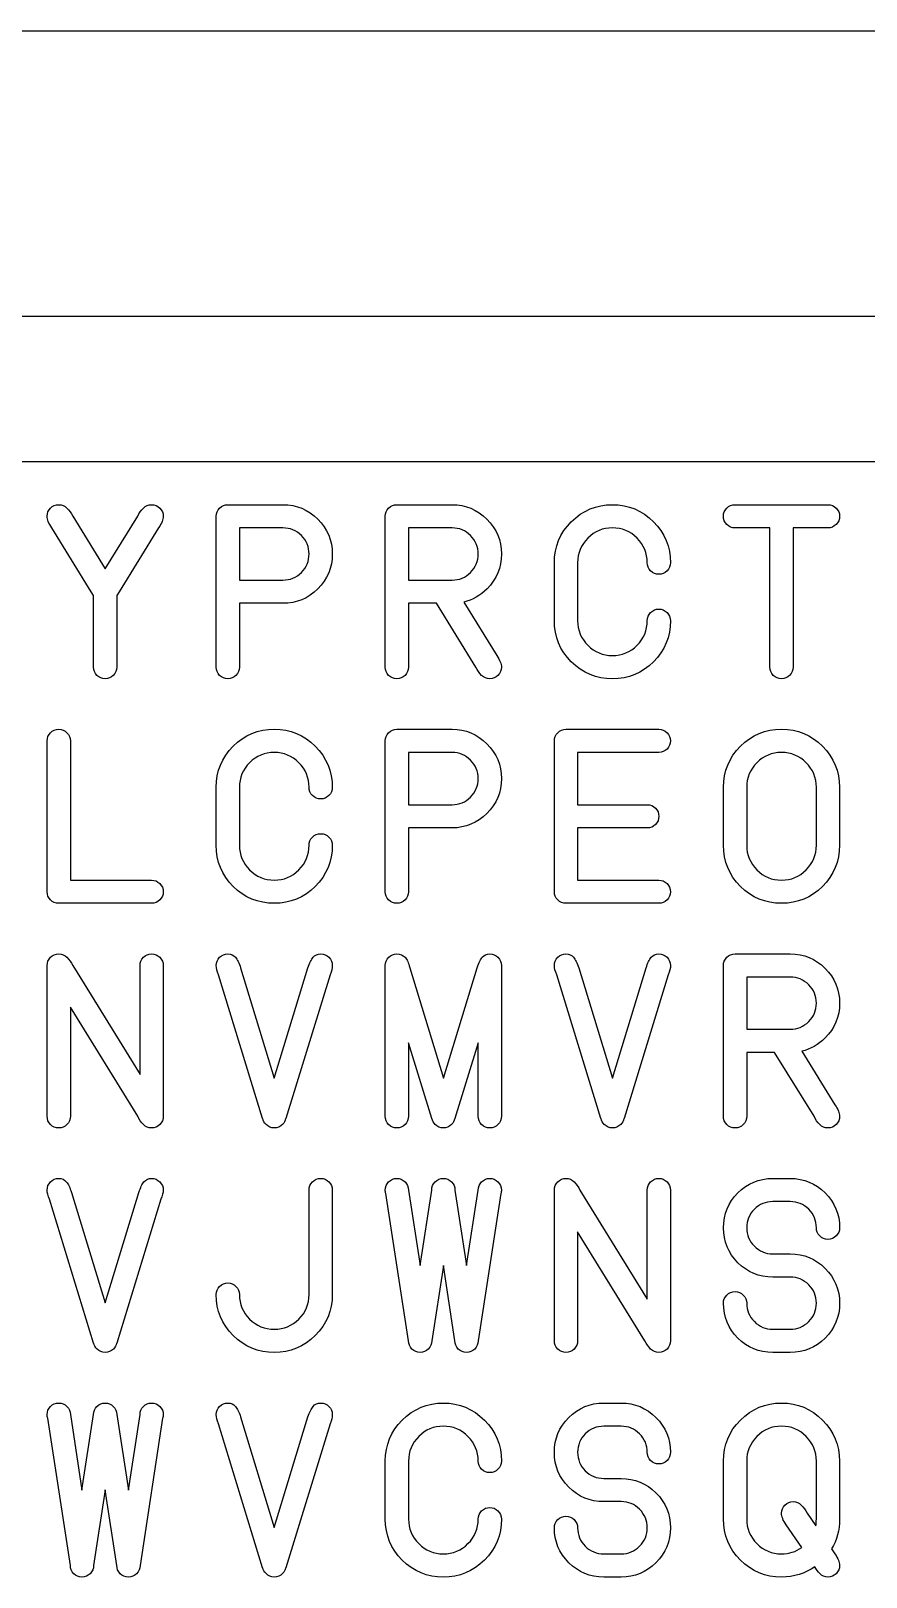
# Model space of a CAD drawing. Extents: x 0.5 to 46.5, y 0.5 to 6.
# Drawn here: x 14.067 to 15.53, y 3.294 to 6.005 of the extents above; entities that cross this region are included whole.
import ezdxf

# ---------------------------------------------------------------- set-up
doc = ezdxf.new("R2010")
doc.units = 0
doc.layers.add('Layer_1', color=7, linetype='CONTINUOUS')

msp = doc.modelspace()

# ---------------------------------------------------------------- linework, layer by layer
at = {"layer": 'Layer_1', "color": 7}
for p, q in [((0.505, 6.005), (46.505001, 6.005)), ((1.754999, 5.505), (45.255002, 5.505)), ((12.844862, 5.249932), (23.844862, 5.249932))]:
    msp.add_line(p, q, dxfattribs=at)
at = {"layer": 'Layer_1', "color": 3}
for p, q in [((14.140397, 5.154049), (14.197363, 5.061683)), ((14.197363, 5.061683), (14.254329, 5.154049)), ((14.391888, 4.889563), (14.391888, 5.154049)), ((14.412233, 5.174395), (14.508872, 5.174395)), ((14.688138, 4.889563), (14.688138, 5.154049)), ((14.708483, 5.174395), (14.805122, 5.174395)), ((15.300982, 5.174395), (15.463742, 5.174395)), ((14.172745, 5.021806), (14.103776, 5.133704)), ((14.29095, 5.133704), (14.221981, 5.021806)), ((14.508872, 5.133704), (14.432578, 5.133704)), ((14.432578, 5.133704), (14.432578, 5.042152)), ((14.508872, 5.133704), (14.508872, 5.133704)), ((14.805122, 5.133704), (14.728828, 5.133704)), ((14.728828, 5.133704), (14.728828, 5.042152)), ((14.805122, 5.133704), (14.805122, 5.133704)), ((15.362017, 5.133704), (15.300982, 5.133704)), ((15.362017, 4.889563), (15.362017, 5.133704)), ((15.402707, 5.133704), (15.402707, 4.889563)), ((15.463742, 5.133704), (15.402707, 5.133704)), ((14.984388, 4.970944), (14.984388, 5.072669)), ((15.025078, 5.072669), (15.025078, 4.970944)), ((14.432578, 5.042152), (14.508872, 5.042152)), ((14.728828, 5.042152), (14.805122, 5.042152)), ((14.177018, 5.014889), (14.172745, 5.021806)), ((14.221981, 5.021806), (14.217708, 5.014889)), ((14.177018, 4.889563), (14.177018, 5.014889)), ((14.217708, 5.014889), (14.217708, 4.889563)), ((14.508872, 5.001462), (14.432578, 5.001462)), ((14.432578, 5.001462), (14.432578, 4.889563)), ((14.508872, 5.001462), (14.508872, 5.001462)), ((14.777656, 5.001462), (14.728828, 5.001462)), ((14.728828, 5.001462), (14.728828, 4.889563)), ((14.846829, 4.889563), (14.777656, 5.001462)), ((14.825467, 5.003699), (14.883451, 4.909909)), ((15.147148, 4.970944), (15.147148, 4.970944)), ((14.708483, 4.780644), (14.805122, 4.780644)), ((15.004733, 4.780644), (15.167493, 4.780644)), ((14.095638, 4.495813), (14.095638, 4.760299)), ((14.136328, 4.760299), (14.136328, 4.516159)), ((14.136328, 4.760299), (14.136328, 4.760299)), ((14.688138, 4.495813), (14.688138, 4.760299)), ((14.984388, 4.495813), (14.984388, 4.760299)), ((14.805122, 4.739954), (14.728828, 4.739954)), ((14.728828, 4.739954), (14.728828, 4.648402)), ((14.805122, 4.739954), (14.805122, 4.739954)), ((15.167493, 4.739954), (15.025078, 4.739954)), ((15.025078, 4.739954), (15.025078, 4.648402)), ((14.391888, 4.577194), (14.391888, 4.678919)), ((14.432578, 4.678919), (14.432578, 4.577194)), ((15.280637, 4.577194), (15.280637, 4.678919)), ((15.321327, 4.678919), (15.321327, 4.577194)), ((15.443397, 4.577194), (15.443397, 4.678919)), ((15.484088, 4.678919), (15.484088, 4.577194)), ((14.728828, 4.648402), (14.805122, 4.648402)), ((15.025078, 4.648402), (15.147148, 4.648402)), ((14.805122, 4.607712), (14.728828, 4.607712)), ((14.728828, 4.607712), (14.728828, 4.495813)), ((14.805122, 4.607712), (14.805122, 4.607712)), ((15.147148, 4.607712), (15.025078, 4.607712)), ((15.025078, 4.607712), (15.025078, 4.516159)), ((14.554648, 4.577194), (14.554648, 4.577194)), ((14.136328, 4.516159), (14.278743, 4.516159)), ((15.025078, 4.516159), (15.167493, 4.516159)), ((14.278743, 4.475469), (14.115983, 4.475469)), ((15.167493, 4.475469), (15.004733, 4.475469)), ((14.095638, 4.102063), (14.095638, 4.366549)), ((14.130224, 4.380791), (14.130224, 4.380791)), ((14.140397, 4.366549), (14.258398, 4.175102)), ((14.258398, 4.175102), (14.258398, 4.366549)), ((14.299088, 4.366549), (14.299088, 4.102063)), ((14.688138, 4.102063), (14.688138, 4.366549)), ((14.891585, 4.366549), (14.891585, 4.102063)), ((14.891588, 4.366549), (14.891585, 4.366549)), ((15.280637, 4.102063), (15.280637, 4.366549)), ((15.300982, 4.386894), (15.397621, 4.386894)), ((14.473268, 4.097995), (14.395957, 4.350273)), ((14.434612, 4.36248), (14.493613, 4.168795)), ((14.493613, 4.168795), (14.552614, 4.36248)), ((14.591269, 4.350273), (14.513958, 4.097995)), ((14.730862, 4.36248), (14.789863, 4.168795)), ((14.789863, 4.168795), (14.848864, 4.36248)), ((15.065768, 4.097995), (14.988456, 4.350273)), ((15.027112, 4.36248), (15.086112, 4.168795)), ((15.086112, 4.168795), (15.145113, 4.36248)), ((15.183769, 4.350273), (15.106458, 4.097995)), ((15.397621, 4.346204), (15.321327, 4.346204)), ((15.321327, 4.346204), (15.321327, 4.254652)), ((15.397621, 4.346204), (15.397621, 4.346204)), ((14.254329, 4.102063), (14.136328, 4.293511)), ((14.136328, 4.293511), (14.136328, 4.102063)), ((14.769518, 4.097995), (14.728828, 4.230848)), ((14.728828, 4.230848), (14.728828, 4.102063)), ((14.850895, 4.230848), (14.810205, 4.097995)), ((14.850895, 4.102063), (14.850895, 4.230848)), ((15.321327, 4.254652), (15.397621, 4.254652)), ((15.370155, 4.213962), (15.321327, 4.213962)), ((15.321327, 4.213962), (15.321327, 4.102063)), ((15.439329, 4.102063), (15.370155, 4.213962)), ((15.417966, 4.216199), (15.475949, 4.122409)), ((14.473673, 4.097995), (14.473268, 4.097995)), ((14.513958, 4.097995), (14.513553, 4.097995)), ((14.769923, 4.097995), (14.769518, 4.097995)), ((14.810205, 4.097995), (14.8098, 4.097995)), ((15.066173, 4.097995), (15.065768, 4.097995)), ((15.106458, 4.097995), (15.106052, 4.097995)), ((14.493614, 4.081719), (14.493612, 4.081719)), ((15.086114, 4.081719), (15.086111, 4.081719)), ((15.018974, 3.987041), (15.018974, 3.987041)), ((15.367104, 3.993144), (15.397621, 3.993144)), ((14.138362, 3.96873), (14.197363, 3.775045)), ((14.197363, 3.775045), (14.256364, 3.96873)), ((14.554648, 3.789694), (14.554648, 3.972799)), ((14.595338, 3.972799), (14.595338, 3.789694)), ((14.728826, 3.708313), (14.689153, 3.966492)), ((14.728828, 3.972799), (14.749173, 3.840556)), ((14.749173, 3.840556), (14.769518, 3.972799)), ((14.810208, 3.972799), (14.830553, 3.840556)), ((14.830553, 3.840556), (14.850898, 3.972799)), ((14.890572, 3.966492), (14.850899, 3.708313)), ((14.984388, 3.708313), (14.984388, 3.972799)), ((15.029147, 3.972799), (15.147148, 3.781352)), ((15.147148, 3.781352), (15.147148, 3.972799)), ((15.187838, 3.972799), (15.187838, 3.708313)), ((14.177018, 3.704245), (14.099707, 3.956523)), ((14.295019, 3.956523), (14.217708, 3.704245)), ((15.397621, 3.952454), (15.367104, 3.952454)), ((15.484088, 3.906678), (15.484088, 3.906678)), ((15.143079, 3.708313), (15.025078, 3.899761)), ((15.025078, 3.899761), (15.025078, 3.708313)), ((15.367104, 3.860902), (15.397621, 3.860902)), ((14.789861, 3.84076), (14.769516, 3.708313)), ((14.81021, 3.708313), (14.789861, 3.84076)), ((15.397621, 3.820212), (15.367104, 3.820212)), ((14.391888, 3.789694), (14.391888, 3.789694)), ((15.367104, 3.728659), (15.397621, 3.728659)), ((14.177423, 3.704245), (14.177018, 3.704245)), ((14.197365, 3.687969), (14.197362, 3.687969)), ((14.217708, 3.704245), (14.217303, 3.704245)), ((15.397621, 3.687969), (15.367104, 3.687969)), ((14.136328, 3.579049), (14.156673, 3.446806)), ((14.156673, 3.446806), (14.177018, 3.579049)), ((14.217708, 3.579049), (14.238053, 3.446806)), ((14.238053, 3.446806), (14.258398, 3.579049)), ((15.070854, 3.599394), (15.101371, 3.599394)), ((14.136326, 3.314563), (14.096653, 3.572742)), ((14.298072, 3.572742), (14.258399, 3.314563)), ((14.473268, 3.310495), (14.395956, 3.562773)), ((14.434612, 3.57498), (14.493613, 3.381295)), ((14.493613, 3.381295), (14.552614, 3.57498)), ((14.591269, 3.562773), (14.513958, 3.310495)), ((15.101371, 3.558704), (15.070854, 3.558704)), ((14.688138, 3.395944), (14.688138, 3.497669)), ((14.728828, 3.497669), (14.728828, 3.395944)), ((15.187838, 3.512928), (15.187838, 3.512928)), ((15.280637, 3.395944), (15.280637, 3.497669)), ((15.321325, 3.497669), (15.321325, 3.395944)), ((15.443396, 3.395944), (15.443396, 3.497669)), ((15.484088, 3.497669), (15.484088, 3.395944)), ((14.197361, 3.44701), (14.177016, 3.314563)), ((14.217709, 3.314563), (14.197361, 3.44701)), ((15.070854, 3.467151), (15.101371, 3.467151)), ((15.101371, 3.426462), (15.070854, 3.426462)), ((14.850899, 3.395944), (14.850899, 3.395944)), ((15.42712, 3.406116), (15.44238, 3.38394)), ((15.417761, 3.346099), (15.390499, 3.385771)), ((15.070854, 3.334909), (15.101371, 3.334909)), ((15.469846, 3.343657), (15.47595, 3.334909)), ((14.473673, 3.310495), (14.473268, 3.310495)), ((14.513958, 3.310495), (14.513552, 3.310495)), ((15.440549, 3.312326), (15.440549, 3.312326)), ((14.493614, 3.294219), (14.493612, 3.294219)), ((15.101371, 3.294219), (15.070854, 3.294219))]:
    msp.add_line(p, q, dxfattribs=at)
for points in [[(14.095638, 5.154049), (14.095638, 5.15961), (14.097604, 5.164357), (14.101538, 5.168291)], [(14.103776, 5.133704), (14.09835, 5.141707), (14.095638, 5.148488), (14.095638, 5.154049)], [(14.101538, 5.168291), (14.105607, 5.17236), (14.110422, 5.174395), (14.115983, 5.174395)], [(14.115983, 5.174395), (14.121544, 5.174395), (14.126291, 5.17236), (14.130224, 5.168291)], [(14.130224, 5.168291), (14.134293, 5.164357), (14.137684, 5.15961), (14.140397, 5.154049)], [(14.254329, 5.154049), (14.257042, 5.15961), (14.260365, 5.164357), (14.264298, 5.168291)], [(14.264298, 5.168291), (14.268367, 5.17236), (14.273182, 5.174395), (14.278743, 5.174395)], [(14.278743, 5.174395), (14.284304, 5.174395), (14.289052, 5.17236), (14.292985, 5.168291)], [(14.299088, 5.154049), (14.299088, 5.148488), (14.296376, 5.141707), (14.29095, 5.133704)], [(14.292985, 5.168291), (14.297054, 5.164357), (14.299088, 5.15961), (14.299088, 5.154049)], [(14.391888, 5.154049), (14.391888, 5.15961), (14.393855, 5.164357), (14.397788, 5.168291)], [(14.397788, 5.168291), (14.401857, 5.17236), (14.406672, 5.174395), (14.412233, 5.174395)], [(14.508872, 5.174395), (14.532743, 5.174395), (14.553089, 5.165917), (14.569907, 5.148963)], [(14.688138, 5.154049), (14.688138, 5.15961), (14.690105, 5.164357), (14.694038, 5.168291)], [(14.694038, 5.168291), (14.698107, 5.17236), (14.702922, 5.174395), (14.708483, 5.174395)], [(14.805122, 5.174395), (14.828993, 5.174395), (14.849339, 5.165917), (14.866157, 5.148963)], [(15.014092, 5.144487), (15.03403, 5.164425), (15.058037, 5.174395), (15.086113, 5.174395)], [(15.086113, 5.174395), (15.114189, 5.174395), (15.138129, 5.164425), (15.157931, 5.144487)], [(15.280637, 5.154049), (15.280637, 5.15961), (15.282604, 5.164357), (15.286537, 5.168291)], [(15.286537, 5.139604), (15.282604, 5.143673), (15.280637, 5.148488), (15.280637, 5.154049)], [(15.286537, 5.168291), (15.290606, 5.17236), (15.295421, 5.174395), (15.300982, 5.174395)], [(15.463742, 5.174395), (15.469303, 5.174395), (15.474051, 5.17236), (15.477984, 5.168291)], [(15.477984, 5.168291), (15.482053, 5.164357), (15.484088, 5.15961), (15.484088, 5.154049)], [(15.484088, 5.154049), (15.484088, 5.148488), (15.482053, 5.143673), (15.477984, 5.139604)], [(14.541221, 5.120276), (14.532269, 5.129228), (14.521486, 5.133704), (14.508872, 5.133704)], [(14.569907, 5.148963), (14.586861, 5.132144), (14.595338, 5.111799), (14.595338, 5.087928)], [(14.837471, 5.120276), (14.828519, 5.129228), (14.817736, 5.133704), (14.805122, 5.133704)], [(14.866157, 5.148963), (14.883111, 5.132144), (14.891588, 5.111799), (14.891588, 5.087928)], [(14.984388, 5.072669), (14.984388, 5.100745), (14.994289, 5.124685), (15.014092, 5.144487)], [(15.086113, 5.133704), (15.069294, 5.133704), (15.054917, 5.127736), (15.042981, 5.1158)], [(15.129244, 5.1158), (15.117309, 5.127736), (15.102931, 5.133704), (15.086113, 5.133704)], [(15.157931, 5.144487), (15.177869, 5.124685), (15.187838, 5.100745), (15.187838, 5.072669)], [(15.300982, 5.133704), (15.295421, 5.133704), (15.290606, 5.135671), (15.286537, 5.139604)], [(15.477984, 5.139604), (15.474051, 5.135671), (15.469303, 5.133704), (15.463742, 5.133704)], [(14.554648, 5.087928), (14.554648, 5.100542), (14.550172, 5.111325), (14.541221, 5.120276)], [(14.850898, 5.087928), (14.850898, 5.100542), (14.846422, 5.111325), (14.837471, 5.120276)], [(15.042981, 5.1158), (15.031046, 5.103865), (15.025078, 5.089488), (15.025078, 5.072669)], [(15.147148, 5.072669), (15.147148, 5.089488), (15.14118, 5.103865), (15.129244, 5.1158)], [(14.541221, 5.055579), (14.550172, 5.064531), (14.554648, 5.075314), (14.554648, 5.087928)], [(14.595338, 5.087928), (14.595338, 5.064056), (14.586861, 5.043644), (14.569907, 5.026689)], [(14.837471, 5.055579), (14.846422, 5.064531), (14.850898, 5.075314), (14.850898, 5.087928)], [(14.891588, 5.087928), (14.891588, 5.064056), (14.883179, 5.043711), (14.866361, 5.026893)], [(15.153048, 5.058224), (15.149115, 5.062293), (15.147148, 5.067108), (15.147148, 5.072669)], [(15.187838, 5.072669), (15.187838, 5.067108), (15.185804, 5.062293), (15.181735, 5.058224)], [(14.508872, 5.042152), (14.521486, 5.042152), (14.532269, 5.046628), (14.541221, 5.055579)], [(14.805122, 5.042152), (14.817736, 5.042152), (14.828519, 5.046628), (14.837471, 5.055579)], [(15.167493, 5.052324), (15.161932, 5.052324), (15.157117, 5.054291), (15.153048, 5.058224)], [(15.181735, 5.058224), (15.177801, 5.054291), (15.173054, 5.052324), (15.167493, 5.052324)], [(14.569907, 5.026689), (14.553089, 5.009871), (14.532743, 5.001462), (14.508872, 5.001462)], [(14.866361, 5.026893), (14.854425, 5.014957), (14.840794, 5.007226), (14.825467, 5.003699)], [(15.153048, 4.985186), (15.157117, 4.989255), (15.161932, 4.991289), (15.167493, 4.991289)], [(15.167493, 4.991289), (15.173054, 4.991289), (15.177801, 4.989255), (15.181735, 4.985186)], [(15.014092, 4.898923), (14.994289, 4.918861), (14.984388, 4.942868), (14.984388, 4.970944)], [(15.025078, 4.970944), (15.025078, 4.954125), (15.031046, 4.939748), (15.042981, 4.927812)], [(15.129244, 4.927812), (15.14118, 4.939748), (15.147148, 4.954125), (15.147148, 4.970944)], [(15.147148, 4.970944), (15.147148, 4.976505), (15.149115, 4.981252), (15.153048, 4.985186)], [(15.187838, 4.970944), (15.187838, 4.942868), (15.177869, 4.918861), (15.157931, 4.898923)], [(15.181735, 4.985186), (15.185804, 4.981252), (15.187838, 4.976505), (15.187838, 4.970944)], [(14.883451, 4.909909), (14.888876, 4.901906), (14.891588, 4.895125), (14.891588, 4.889563)], [(15.042981, 4.927812), (15.054917, 4.915877), (15.069294, 4.909909), (15.086113, 4.909909)], [(15.086113, 4.909909), (15.102931, 4.909909), (15.117309, 4.915877), (15.129244, 4.927812)], [(14.182918, 4.875119), (14.178985, 4.879188), (14.177018, 4.884003), (14.177018, 4.889563)], [(14.217708, 4.889563), (14.217708, 4.884003), (14.215674, 4.879188), (14.211605, 4.875119)], [(14.397788, 4.875119), (14.393855, 4.879188), (14.391888, 4.884003), (14.391888, 4.889563)], [(14.432578, 4.889563), (14.432578, 4.884003), (14.430543, 4.879188), (14.426475, 4.875119)], [(14.694038, 4.875119), (14.690105, 4.879188), (14.688138, 4.884003), (14.688138, 4.889563)], [(14.728828, 4.889563), (14.728828, 4.884003), (14.726794, 4.879188), (14.722725, 4.875119)], [(14.856799, 4.875119), (14.852865, 4.879188), (14.849542, 4.884003), (14.846829, 4.889563)], [(14.891588, 4.889563), (14.891588, 4.884003), (14.889554, 4.879188), (14.885485, 4.875119)], [(15.086113, 4.869219), (15.058037, 4.869219), (15.03403, 4.87912), (15.014092, 4.898923)], [(15.157931, 4.898923), (15.138129, 4.87912), (15.114189, 4.869219), (15.086113, 4.869219)], [(15.367917, 4.875119), (15.363984, 4.879188), (15.362017, 4.884003), (15.362017, 4.889563)], [(15.402707, 4.889563), (15.402707, 4.884003), (15.400673, 4.879188), (15.396604, 4.875119)], [(14.197363, 4.869219), (14.191802, 4.869219), (14.186987, 4.871185), (14.182918, 4.875119)], [(14.211605, 4.875119), (14.207671, 4.871185), (14.202924, 4.869219), (14.197363, 4.869219)], [(14.412233, 4.869219), (14.406672, 4.869219), (14.401857, 4.871185), (14.397788, 4.875119)], [(14.426475, 4.875119), (14.422541, 4.871185), (14.417794, 4.869219), (14.412233, 4.869219)], [(14.708483, 4.869219), (14.702922, 4.869219), (14.698107, 4.871185), (14.694038, 4.875119)], [(14.722725, 4.875119), (14.718791, 4.871185), (14.714044, 4.869219), (14.708483, 4.869219)], [(14.871243, 4.869219), (14.865683, 4.869219), (14.860868, 4.871185), (14.856799, 4.875119)], [(14.885485, 4.875119), (14.881552, 4.871185), (14.876804, 4.869219), (14.871243, 4.869219)], [(15.382362, 4.869219), (15.376801, 4.869219), (15.371986, 4.871185), (15.367917, 4.875119)], [(15.396604, 4.875119), (15.39267, 4.871185), (15.387923, 4.869219), (15.382362, 4.869219)], [(14.095638, 4.760299), (14.095638, 4.76586), (14.097604, 4.770607), (14.101538, 4.774541)], [(14.101538, 4.774541), (14.105607, 4.77861), (14.110422, 4.780644), (14.115983, 4.780644)], [(14.115983, 4.780644), (14.121544, 4.780644), (14.126291, 4.77861), (14.130224, 4.774541)], [(14.130224, 4.774541), (14.134293, 4.770607), (14.136328, 4.76586), (14.136328, 4.760299)], [(14.421592, 4.750737), (14.44153, 4.770675), (14.465537, 4.780644), (14.493613, 4.780644)], [(14.493613, 4.780644), (14.521689, 4.780644), (14.545629, 4.770675), (14.565431, 4.750737)], [(14.688138, 4.760299), (14.688138, 4.76586), (14.690105, 4.770607), (14.694038, 4.774541)], [(14.694038, 4.774541), (14.698107, 4.77861), (14.702922, 4.780644), (14.708483, 4.780644)], [(14.805122, 4.780644), (14.828993, 4.780644), (14.849339, 4.772167), (14.866157, 4.755213)], [(14.984388, 4.760299), (14.984388, 4.76586), (14.986354, 4.770607), (14.990288, 4.774541)], [(14.990288, 4.774541), (14.994357, 4.77861), (14.999172, 4.780644), (15.004733, 4.780644)], [(15.167493, 4.780644), (15.173054, 4.780644), (15.177801, 4.77861), (15.181735, 4.774541)], [(15.181735, 4.774541), (15.185804, 4.770607), (15.187838, 4.76586), (15.187838, 4.760299)], [(15.310341, 4.750737), (15.330279, 4.770675), (15.354286, 4.780644), (15.382362, 4.780644)], [(15.382362, 4.780644), (15.410439, 4.780644), (15.434378, 4.770675), (15.45418, 4.750737)], [(14.391888, 4.678919), (14.391888, 4.706995), (14.401789, 4.730935), (14.421592, 4.750737)], [(14.565431, 4.750737), (14.585369, 4.730935), (14.595338, 4.706995), (14.595338, 4.678919)], [(14.866157, 4.755213), (14.883111, 4.738394), (14.891588, 4.718049), (14.891588, 4.694178)], [(15.181735, 4.745854), (15.177801, 4.741921), (15.173054, 4.739954), (15.167493, 4.739954)], [(15.187838, 4.760299), (15.187838, 4.754738), (15.185804, 4.749923), (15.181735, 4.745854)], [(15.280637, 4.678919), (15.280637, 4.706995), (15.290538, 4.730935), (15.310341, 4.750737)], [(15.45418, 4.750737), (15.474118, 4.730935), (15.484088, 4.706995), (15.484088, 4.678919)], [(14.450482, 4.72205), (14.438546, 4.710115), (14.432578, 4.695738), (14.432578, 4.678919)], [(14.493613, 4.739954), (14.476795, 4.739954), (14.462417, 4.733986), (14.450482, 4.72205)], [(14.536745, 4.72205), (14.524809, 4.733986), (14.510432, 4.739954), (14.493613, 4.739954)], [(14.554648, 4.678919), (14.554648, 4.695738), (14.54868, 4.710115), (14.536745, 4.72205)], [(14.837471, 4.726526), (14.828519, 4.735478), (14.817736, 4.739954), (14.805122, 4.739954)], [(14.850898, 4.694178), (14.850898, 4.706792), (14.846422, 4.717575), (14.837471, 4.726526)], [(15.339231, 4.72205), (15.327295, 4.710115), (15.321327, 4.695738), (15.321327, 4.678919)], [(15.382362, 4.739954), (15.365544, 4.739954), (15.351166, 4.733986), (15.339231, 4.72205)], [(15.425494, 4.72205), (15.413558, 4.733986), (15.399181, 4.739954), (15.382362, 4.739954)], [(15.443397, 4.678919), (15.443397, 4.695738), (15.43743, 4.710115), (15.425494, 4.72205)], [(14.837471, 4.661829), (14.846422, 4.670781), (14.850898, 4.681564), (14.850898, 4.694178)], [(14.891588, 4.694178), (14.891588, 4.670306), (14.883111, 4.649894), (14.866157, 4.632939)], [(14.560548, 4.664474), (14.556615, 4.668543), (14.554648, 4.673358), (14.554648, 4.678919)], [(14.574993, 4.658574), (14.569432, 4.658574), (14.564617, 4.660541), (14.560548, 4.664474)], [(14.589235, 4.664474), (14.585302, 4.660541), (14.580554, 4.658574), (14.574993, 4.658574)], [(14.595338, 4.678919), (14.595338, 4.673358), (14.593304, 4.668543), (14.589235, 4.664474)], [(14.805122, 4.648402), (14.817736, 4.648402), (14.828519, 4.652878), (14.837471, 4.661829)], [(15.147148, 4.648402), (15.152709, 4.648402), (15.157456, 4.646367), (15.16139, 4.642298)], [(15.16139, 4.642298), (15.165459, 4.638365), (15.167493, 4.633618), (15.167493, 4.628056)], [(14.866157, 4.632939), (14.849339, 4.616121), (14.828993, 4.607712), (14.805122, 4.607712)], [(15.16139, 4.613612), (15.157456, 4.609678), (15.152709, 4.607712), (15.147148, 4.607712)], [(15.167493, 4.628056), (15.167493, 4.622495), (15.165459, 4.617681), (15.16139, 4.613612)], [(14.554648, 4.577194), (14.554648, 4.582755), (14.556615, 4.587502), (14.560548, 4.591436)], [(14.560548, 4.591436), (14.564617, 4.595505), (14.569432, 4.597539), (14.574993, 4.597539)], [(14.574993, 4.597539), (14.580554, 4.597539), (14.585302, 4.595505), (14.589235, 4.591436)], [(14.589235, 4.591436), (14.593304, 4.587502), (14.595338, 4.582755), (14.595338, 4.577194)], [(14.421592, 4.505173), (14.401789, 4.525111), (14.391888, 4.549118), (14.391888, 4.577194)], [(14.432578, 4.577194), (14.432578, 4.560375), (14.438546, 4.545998), (14.450482, 4.534062)], [(14.536745, 4.534062), (14.54868, 4.545998), (14.554648, 4.560375), (14.554648, 4.577194)], [(14.595338, 4.577194), (14.595338, 4.549118), (14.585369, 4.525111), (14.565431, 4.505173)], [(15.310341, 4.505173), (15.290538, 4.525111), (15.280637, 4.549118), (15.280637, 4.577194)], [(15.321327, 4.577194), (15.321327, 4.560375), (15.327295, 4.545998), (15.339231, 4.534062)], [(15.425494, 4.534062), (15.43743, 4.545998), (15.443397, 4.560375), (15.443397, 4.577194)], [(15.484088, 4.577194), (15.484088, 4.549118), (15.474118, 4.525111), (15.45418, 4.505173)], [(14.450482, 4.534062), (14.462417, 4.522127), (14.476795, 4.516159), (14.493613, 4.516159)], [(14.493613, 4.516159), (14.510432, 4.516159), (14.524809, 4.522127), (14.536745, 4.534062)], [(15.339231, 4.534062), (15.351166, 4.522127), (15.365544, 4.516159), (15.382362, 4.516159)], [(15.382362, 4.516159), (15.399181, 4.516159), (15.413558, 4.522127), (15.425494, 4.534062)], [(14.278743, 4.516159), (14.284304, 4.516159), (14.289052, 4.514124), (14.292985, 4.510055)], [(14.292985, 4.510055), (14.297054, 4.506122), (14.299088, 4.501375), (14.299088, 4.495813)], [(14.493613, 4.475469), (14.465537, 4.475469), (14.44153, 4.48537), (14.421592, 4.505173)], [(14.565431, 4.505173), (14.545629, 4.48537), (14.521689, 4.475469), (14.493613, 4.475469)], [(15.167493, 4.516159), (15.173054, 4.516159), (15.177801, 4.514124), (15.181735, 4.510055)], [(15.181735, 4.510055), (15.185804, 4.506122), (15.187838, 4.501375), (15.187838, 4.495813)], [(15.382362, 4.475469), (15.354286, 4.475469), (15.330279, 4.48537), (15.310341, 4.505173)], [(15.45418, 4.505173), (15.434378, 4.48537), (15.410439, 4.475469), (15.382362, 4.475469)], [(14.101538, 4.481369), (14.097604, 4.485438), (14.095638, 4.490253), (14.095638, 4.495813)], [(14.115983, 4.475469), (14.110422, 4.475469), (14.105607, 4.477435), (14.101538, 4.481369)], [(14.292985, 4.481369), (14.289052, 4.477435), (14.284304, 4.475469), (14.278743, 4.475469)], [(14.299088, 4.495813), (14.299088, 4.490253), (14.297054, 4.485438), (14.292985, 4.481369)], [(14.694038, 4.481369), (14.690105, 4.485438), (14.688138, 4.490253), (14.688138, 4.495813)], [(14.708483, 4.475469), (14.702922, 4.475469), (14.698107, 4.477435), (14.694038, 4.481369)], [(14.722725, 4.481369), (14.718791, 4.477435), (14.714044, 4.475469), (14.708483, 4.475469)], [(14.728828, 4.495813), (14.728828, 4.490253), (14.726794, 4.485438), (14.722725, 4.481369)], [(14.990288, 4.481369), (14.986354, 4.485438), (14.984388, 4.490253), (14.984388, 4.495813)], [(15.004733, 4.475469), (14.999172, 4.475469), (14.994357, 4.477435), (14.990288, 4.481369)], [(15.181735, 4.481369), (15.177801, 4.477435), (15.173054, 4.475469), (15.167493, 4.475469)], [(15.187838, 4.495813), (15.187838, 4.490253), (15.185804, 4.485438), (15.181735, 4.481369)], [(14.095638, 4.366549), (14.095638, 4.37211), (14.097604, 4.376857), (14.101538, 4.380791)], [(14.101538, 4.380791), (14.105607, 4.38486), (14.110422, 4.386894), (14.115983, 4.386894)], [(14.115983, 4.386894), (14.121544, 4.386894), (14.126291, 4.38486), (14.130224, 4.380791)], [(14.130224, 4.380791), (14.134293, 4.376857), (14.137684, 4.37211), (14.140397, 4.366549)], [(14.258398, 4.366549), (14.258398, 4.37211), (14.260365, 4.376857), (14.264298, 4.380791)], [(14.264298, 4.380791), (14.268367, 4.38486), (14.273182, 4.386894), (14.278743, 4.386894)], [(14.278743, 4.386894), (14.284304, 4.386894), (14.289052, 4.38486), (14.292985, 4.380791)], [(14.292985, 4.380791), (14.297054, 4.376857), (14.299088, 4.37211), (14.299088, 4.366549)], [(14.391888, 4.366549), (14.391888, 4.37211), (14.393855, 4.376857), (14.397788, 4.380791)], [(14.395957, 4.350273), (14.393244, 4.356512), (14.391888, 4.361938), (14.391888, 4.366549)], [(14.397788, 4.380791), (14.401857, 4.38486), (14.406672, 4.386894), (14.412233, 4.386894)], [(14.412233, 4.386894), (14.417794, 4.386894), (14.422202, 4.38486), (14.425457, 4.380791)], [(14.425457, 4.380791), (14.428848, 4.376857), (14.4319, 4.370754), (14.434612, 4.36248)], [(14.552614, 4.36248), (14.555326, 4.370754), (14.55831, 4.376857), (14.561566, 4.380791)], [(14.561566, 4.380791), (14.564956, 4.38486), (14.569432, 4.386894), (14.574993, 4.386894)], [(14.574993, 4.386894), (14.580554, 4.386894), (14.585302, 4.38486), (14.589235, 4.380791)], [(14.589235, 4.380791), (14.593304, 4.376857), (14.595338, 4.37211), (14.595338, 4.366549)], [(14.595338, 4.366549), (14.595338, 4.361938), (14.593982, 4.356512), (14.591269, 4.350273)], [(14.688138, 4.366549), (14.688138, 4.37211), (14.690172, 4.376925), (14.694241, 4.380994)], [(14.694241, 4.380994), (14.698174, 4.384928), (14.702922, 4.386894), (14.708482, 4.386894)], [(14.708482, 4.386894), (14.714044, 4.386894), (14.718859, 4.384928), (14.722928, 4.380994)], [(14.722928, 4.380994), (14.726454, 4.377332), (14.729099, 4.371161), (14.730862, 4.36248)], [(14.848864, 4.36248), (14.85239, 4.371703), (14.855442, 4.377875), (14.858019, 4.380994)], [(14.858019, 4.380994), (14.861274, 4.384928), (14.865682, 4.386894), (14.871243, 4.386894)], [(14.871243, 4.386894), (14.876804, 4.386894), (14.881551, 4.38486), (14.885484, 4.380791)], [(14.885484, 4.380791), (14.889553, 4.376857), (14.891588, 4.37211), (14.891588, 4.366549)], [(14.984387, 4.366549), (14.984387, 4.37211), (14.986354, 4.376857), (14.990287, 4.380791)], [(14.988456, 4.350273), (14.985743, 4.356512), (14.984387, 4.361938), (14.984387, 4.366549)], [(14.990287, 4.380791), (14.994356, 4.38486), (14.999171, 4.386894), (15.004732, 4.386894)], [(15.004732, 4.386894), (15.010293, 4.386894), (15.014701, 4.38486), (15.017956, 4.380791)], [(15.017956, 4.380791), (15.021347, 4.376857), (15.024399, 4.370754), (15.027112, 4.36248)], [(15.145113, 4.36248), (15.147826, 4.370754), (15.15081, 4.376857), (15.154065, 4.380791)], [(15.154065, 4.380791), (15.157456, 4.38486), (15.161932, 4.386894), (15.167493, 4.386894)], [(15.167493, 4.386894), (15.173054, 4.386894), (15.177801, 4.38486), (15.181734, 4.380791)], [(15.181734, 4.380791), (15.185803, 4.376857), (15.187838, 4.37211), (15.187838, 4.366549)], [(15.187838, 4.366549), (15.187838, 4.361938), (15.186482, 4.356512), (15.183769, 4.350273)], [(15.280637, 4.366549), (15.280637, 4.37211), (15.282604, 4.376857), (15.286537, 4.380791)], [(15.286537, 4.380791), (15.290606, 4.38486), (15.295421, 4.386894), (15.300982, 4.386894)], [(15.397621, 4.386894), (15.421492, 4.386894), (15.441837, 4.378417), (15.458656, 4.361463)], [(15.429969, 4.332776), (15.421018, 4.341728), (15.410235, 4.346204), (15.397621, 4.346204)], [(15.458656, 4.361463), (15.47561, 4.344644), (15.484088, 4.324299), (15.484088, 4.300428)], [(15.443397, 4.300428), (15.443397, 4.313042), (15.438921, 4.323825), (15.429969, 4.332776)], [(15.429969, 4.268079), (15.438921, 4.277031), (15.443397, 4.287814), (15.443397, 4.300428)], [(15.484088, 4.300428), (15.484088, 4.276556), (15.475678, 4.256211), (15.45886, 4.239393)], [(15.397621, 4.254652), (15.410235, 4.254652), (15.421018, 4.259128), (15.429969, 4.268079)], [(15.45886, 4.239393), (15.446924, 4.227457), (15.433293, 4.219726), (15.417966, 4.216199)], [(15.475949, 4.122409), (15.481375, 4.114406), (15.484088, 4.107625), (15.484088, 4.102063)], [(14.101538, 4.087619), (14.097604, 4.091688), (14.095638, 4.096503), (14.095638, 4.102063)], [(14.136328, 4.102063), (14.136328, 4.096503), (14.134293, 4.091688), (14.130224, 4.087619)], [(14.264298, 4.087619), (14.260365, 4.091688), (14.257042, 4.096503), (14.254329, 4.102063)], [(14.299088, 4.102063), (14.299088, 4.096503), (14.297054, 4.091688), (14.292985, 4.087619)], [(14.47937, 4.087822), (14.47625, 4.090806), (14.474352, 4.094197), (14.473673, 4.097995)], [(14.513553, 4.097995), (14.512875, 4.094197), (14.511044, 4.090806), (14.508059, 4.087822)], [(14.694038, 4.087619), (14.690104, 4.091688), (14.688138, 4.096503), (14.688138, 4.102063)], [(14.728828, 4.102063), (14.728828, 4.096503), (14.726793, 4.091688), (14.722724, 4.087619)], [(14.77562, 4.087822), (14.772501, 4.090806), (14.770602, 4.094197), (14.769923, 4.097995)], [(14.8098, 4.097995), (14.809123, 4.094197), (14.807292, 4.090806), (14.804306, 4.087822)], [(14.856795, 4.087619), (14.852862, 4.091688), (14.850895, 4.096503), (14.850895, 4.102063)], [(14.891585, 4.102063), (14.891585, 4.096503), (14.889551, 4.091688), (14.885482, 4.087619)], [(15.07187, 4.087822), (15.06875, 4.090806), (15.066851, 4.094197), (15.066173, 4.097995)], [(15.106052, 4.097995), (15.105375, 4.094197), (15.103544, 4.090806), (15.100559, 4.087822)], [(15.286537, 4.087619), (15.282604, 4.091688), (15.280637, 4.096503), (15.280637, 4.102063)], [(15.321327, 4.102063), (15.321327, 4.096503), (15.319292, 4.091688), (15.315223, 4.087619)], [(15.449297, 4.087619), (15.445364, 4.091688), (15.442041, 4.096503), (15.439329, 4.102063)], [(15.484088, 4.102063), (15.484088, 4.096503), (15.482053, 4.091688), (15.477984, 4.087619)], [(14.115983, 4.081719), (14.110422, 4.081719), (14.105607, 4.083685), (14.101538, 4.087619)], [(14.130224, 4.087619), (14.126291, 4.083685), (14.121544, 4.081719), (14.115983, 4.081719)], [(14.278743, 4.081719), (14.273182, 4.081719), (14.268367, 4.083685), (14.264298, 4.087619)], [(14.292985, 4.087619), (14.289052, 4.083685), (14.284304, 4.081719), (14.278743, 4.081719)], [(14.493612, 4.081719), (14.48805, 4.081719), (14.483303, 4.083753), (14.47937, 4.087822)], [(14.508059, 4.087822), (14.50399, 4.083753), (14.499175, 4.081719), (14.493614, 4.081719)], [(14.708482, 4.081719), (14.702922, 4.081719), (14.698107, 4.083685), (14.694038, 4.087619)], [(14.722724, 4.087619), (14.718791, 4.083685), (14.714044, 4.081719), (14.708482, 4.081719)], [(14.789862, 4.081719), (14.784301, 4.081719), (14.779554, 4.083753), (14.77562, 4.087822)], [(14.804306, 4.087822), (14.800237, 4.083753), (14.795422, 4.081719), (14.789862, 4.081719)], [(14.87124, 4.081719), (14.865679, 4.081719), (14.860864, 4.083685), (14.856795, 4.087619)], [(14.885482, 4.087619), (14.881548, 4.083685), (14.876801, 4.081719), (14.87124, 4.081719)], [(15.086111, 4.081719), (15.08055, 4.081719), (15.075803, 4.083753), (15.07187, 4.087822)], [(15.100559, 4.087822), (15.09649, 4.083753), (15.091675, 4.081719), (15.086114, 4.081719)], [(15.300982, 4.081719), (15.295421, 4.081719), (15.290606, 4.083685), (15.286537, 4.087619)], [(15.315223, 4.087619), (15.31129, 4.083685), (15.306543, 4.081719), (15.300982, 4.081719)], [(15.463742, 4.081719), (15.458181, 4.081719), (15.453366, 4.083685), (15.449297, 4.087619)], [(15.477984, 4.087619), (15.474051, 4.083685), (15.469303, 4.081719), (15.463742, 4.081719)], [(14.095638, 3.972799), (14.095638, 3.97836), (14.097604, 3.983107), (14.101538, 3.987041)], [(14.101538, 3.987041), (14.105607, 3.99111), (14.110422, 3.993144), (14.115983, 3.993144)], [(14.115983, 3.993144), (14.121544, 3.993144), (14.125952, 3.99111), (14.129207, 3.987041)], [(14.129207, 3.987041), (14.132598, 3.983107), (14.13565, 3.977004), (14.138362, 3.96873)], [(14.256364, 3.96873), (14.259076, 3.977004), (14.26206, 3.983107), (14.265316, 3.987041)], [(14.265316, 3.987041), (14.268706, 3.99111), (14.273182, 3.993144), (14.278743, 3.993144)], [(14.278743, 3.993144), (14.284304, 3.993144), (14.289052, 3.99111), (14.292985, 3.987041)], [(14.292985, 3.987041), (14.297054, 3.983107), (14.299088, 3.97836), (14.299088, 3.972799)], [(14.554648, 3.972799), (14.554648, 3.97836), (14.556615, 3.983107), (14.560548, 3.987041)], [(14.560548, 3.987041), (14.564617, 3.99111), (14.569432, 3.993144), (14.574993, 3.993144)], [(14.574993, 3.993144), (14.580554, 3.993144), (14.585302, 3.99111), (14.589235, 3.987041)], [(14.589235, 3.987041), (14.593304, 3.983107), (14.595338, 3.97836), (14.595338, 3.972799)], [(14.688138, 3.972799), (14.688138, 3.97836), (14.690104, 3.983107), (14.694038, 3.987041)], [(14.694038, 3.987041), (14.698107, 3.99111), (14.702922, 3.993144), (14.708482, 3.993144)], [(14.708482, 3.993144), (14.714044, 3.993144), (14.718791, 3.99111), (14.722724, 3.987041)], [(14.722724, 3.987041), (14.726793, 3.983107), (14.728828, 3.97836), (14.728828, 3.972799)], [(14.769518, 3.972799), (14.769518, 3.97836), (14.771485, 3.983107), (14.775418, 3.987041)], [(14.775418, 3.987041), (14.779487, 3.99111), (14.784302, 3.993144), (14.789863, 3.993144)], [(14.789863, 3.993144), (14.795424, 3.993144), (14.800171, 3.99111), (14.804105, 3.987041)], [(14.804105, 3.987041), (14.808174, 3.983107), (14.810208, 3.97836), (14.810208, 3.972799)], [(14.850898, 3.972799), (14.850898, 3.97836), (14.852865, 3.983107), (14.856798, 3.987041)], [(14.856798, 3.987041), (14.860867, 3.99111), (14.865682, 3.993144), (14.871243, 3.993144)], [(14.871243, 3.993144), (14.876804, 3.993144), (14.881551, 3.99111), (14.885484, 3.987041)], [(14.885484, 3.987041), (14.889553, 3.983107), (14.891588, 3.97836), (14.891588, 3.972799)], [(14.984388, 3.972799), (14.984388, 3.97836), (14.986354, 3.983107), (14.990288, 3.987041)], [(14.990288, 3.987041), (14.994357, 3.99111), (14.999172, 3.993144), (15.004733, 3.993144)], [(15.004733, 3.993144), (15.010294, 3.993144), (15.015041, 3.99111), (15.018974, 3.987041)], [(15.018974, 3.987041), (15.023043, 3.983107), (15.026434, 3.97836), (15.029147, 3.972799)], [(15.147148, 3.972799), (15.147148, 3.97836), (15.149115, 3.983107), (15.153048, 3.987041)], [(15.153048, 3.987041), (15.157117, 3.99111), (15.161932, 3.993144), (15.167493, 3.993144)], [(15.167493, 3.993144), (15.173054, 3.993144), (15.177801, 3.99111), (15.181735, 3.987041)], [(15.181735, 3.987041), (15.185804, 3.983107), (15.187838, 3.97836), (15.187838, 3.972799)], [(15.305865, 3.967713), (15.322819, 3.984667), (15.343232, 3.993144), (15.367104, 3.993144)], [(15.397621, 3.993144), (15.421493, 3.993144), (15.441838, 3.984667), (15.458656, 3.967713)], [(14.099707, 3.956523), (14.096994, 3.962762), (14.095638, 3.968188), (14.095638, 3.972799)], [(14.299088, 3.972799), (14.299088, 3.968188), (14.297732, 3.962762), (14.295019, 3.956523)], [(14.689153, 3.966492), (14.688476, 3.968392), (14.688138, 3.970495), (14.688138, 3.972799)], [(14.891588, 3.972799), (14.891588, 3.970492), (14.891249, 3.96839), (14.890572, 3.966492)], [(15.280637, 3.906678), (15.280637, 3.930549), (15.289047, 3.950894), (15.305865, 3.967713)], [(15.458656, 3.967713), (15.475611, 3.950894), (15.484088, 3.930549), (15.484088, 3.906678)], [(15.334755, 3.939026), (15.325803, 3.930075), (15.321327, 3.919292), (15.321327, 3.906678)], [(15.367104, 3.952454), (15.35449, 3.952454), (15.343707, 3.947978), (15.334755, 3.939026)], [(15.42997, 3.939026), (15.421018, 3.947978), (15.410235, 3.952454), (15.397621, 3.952454)], [(15.443398, 3.906678), (15.443398, 3.919292), (15.438922, 3.930075), (15.42997, 3.939026)], [(15.305865, 3.845439), (15.289047, 3.862393), (15.280637, 3.882806), (15.280637, 3.906678)], [(15.321327, 3.906678), (15.321327, 3.894064), (15.325803, 3.883281), (15.334755, 3.874329)], [(15.449298, 3.892233), (15.445364, 3.896302), (15.443398, 3.901117), (15.443398, 3.906678)], [(15.484088, 3.906678), (15.484088, 3.901117), (15.482053, 3.896302), (15.477984, 3.892233)], [(15.463743, 3.886333), (15.458182, 3.886333), (15.453367, 3.888299), (15.449298, 3.892233)], [(15.477984, 3.892233), (15.474051, 3.888299), (15.469304, 3.886333), (15.463743, 3.886333)], [(15.334755, 3.874329), (15.343707, 3.865378), (15.35449, 3.860902), (15.367104, 3.860902)], [(15.397621, 3.860902), (15.421493, 3.860902), (15.441838, 3.852424), (15.458656, 3.83547)], [(15.367104, 3.820212), (15.343232, 3.820212), (15.322819, 3.828621), (15.305865, 3.845439)], [(15.458656, 3.83547), (15.475611, 3.818652), (15.484088, 3.798307), (15.484088, 3.774435)], [(14.391888, 3.789694), (14.391888, 3.795255), (14.393855, 3.800002), (14.397788, 3.803936)], [(14.397788, 3.803936), (14.401857, 3.808004), (14.406672, 3.810039), (14.412233, 3.810039)], [(14.412233, 3.810039), (14.417794, 3.810039), (14.422541, 3.808004), (14.426475, 3.803936)], [(14.426475, 3.803936), (14.430543, 3.800002), (14.432578, 3.795255), (14.432578, 3.789694)], [(15.42997, 3.806784), (15.421018, 3.815736), (15.410235, 3.820212), (15.397621, 3.820212)], [(15.443398, 3.774435), (15.443398, 3.787049), (15.438922, 3.797832), (15.42997, 3.806784)], [(14.421592, 3.717672), (14.401789, 3.73761), (14.391888, 3.761618), (14.391888, 3.789694)], [(14.432578, 3.789694), (14.432578, 3.772875), (14.438546, 3.758498), (14.450482, 3.746562)], [(14.536745, 3.746562), (14.54868, 3.758498), (14.554648, 3.772875), (14.554648, 3.789694)], [(14.595338, 3.789694), (14.595338, 3.761618), (14.585369, 3.73761), (14.565431, 3.717672)], [(15.280637, 3.774435), (15.280637, 3.779996), (15.282604, 3.784743), (15.286538, 3.788676)], [(15.305865, 3.713197), (15.289047, 3.730151), (15.280637, 3.750563), (15.280637, 3.774435)], [(15.286538, 3.788676), (15.290606, 3.792745), (15.295421, 3.79478), (15.300982, 3.79478)], [(15.300982, 3.79478), (15.306543, 3.79478), (15.31129, 3.792745), (15.315224, 3.788676)], [(15.315224, 3.788676), (15.319293, 3.784743), (15.321327, 3.779996), (15.321327, 3.774435)], [(15.321327, 3.774435), (15.321327, 3.761821), (15.325803, 3.751038), (15.334755, 3.742086)], [(15.42997, 3.742086), (15.438922, 3.751038), (15.443398, 3.761821), (15.443398, 3.774435)], [(15.484088, 3.774435), (15.484088, 3.750563), (15.475611, 3.730151), (15.458656, 3.713197)], [(14.450482, 3.746562), (14.462417, 3.734627), (14.476795, 3.728659), (14.493613, 3.728659)], [(14.493613, 3.728659), (14.510432, 3.728659), (14.524809, 3.734627), (14.536745, 3.746562)], [(15.334755, 3.742086), (15.343707, 3.733135), (15.35449, 3.728659), (15.367104, 3.728659)], [(15.397621, 3.728659), (15.410235, 3.728659), (15.421018, 3.733135), (15.42997, 3.742086)], [(14.493613, 3.687969), (14.465537, 3.687969), (14.44153, 3.69787), (14.421592, 3.717672)], [(14.565431, 3.717672), (14.545629, 3.69787), (14.521689, 3.687969), (14.493613, 3.687969)], [(14.18312, 3.694072), (14.18, 3.697056), (14.178101, 3.700447), (14.177423, 3.704245)], [(14.197362, 3.687969), (14.1918, 3.687969), (14.187053, 3.690003), (14.18312, 3.694072)], [(14.21181, 3.694072), (14.207741, 3.690003), (14.202926, 3.687969), (14.197365, 3.687969)], [(14.217303, 3.704245), (14.216625, 3.700447), (14.214794, 3.697056), (14.21181, 3.694072)], [(14.734726, 3.693869), (14.730793, 3.697938), (14.728826, 3.702753), (14.728826, 3.708313)], [(14.749171, 3.687969), (14.74361, 3.687969), (14.738795, 3.689935), (14.734726, 3.693869)], [(14.763413, 3.693869), (14.759479, 3.689935), (14.754732, 3.687969), (14.749171, 3.687969)], [(14.769516, 3.708313), (14.769516, 3.702753), (14.767482, 3.697938), (14.763413, 3.693869)], [(14.81611, 3.693869), (14.812176, 3.697938), (14.81021, 3.702753), (14.81021, 3.708313)], [(14.830555, 3.687969), (14.824994, 3.687969), (14.820179, 3.689935), (14.81611, 3.693869)], [(14.844796, 3.693869), (14.840863, 3.689935), (14.836115, 3.687969), (14.830555, 3.687969)], [(14.850899, 3.708313), (14.850899, 3.702753), (14.848865, 3.697938), (14.844796, 3.693869)], [(14.990288, 3.693869), (14.986354, 3.697938), (14.984388, 3.702753), (14.984388, 3.708313)], [(15.004733, 3.687969), (14.999172, 3.687969), (14.994357, 3.689935), (14.990288, 3.693869)], [(15.018974, 3.693869), (15.015041, 3.689935), (15.010294, 3.687969), (15.004733, 3.687969)], [(15.025078, 3.708313), (15.025078, 3.702753), (15.023043, 3.697938), (15.018974, 3.693869)], [(15.153048, 3.693869), (15.149115, 3.697938), (15.145792, 3.702753), (15.143079, 3.708313)], [(15.167493, 3.687969), (15.161932, 3.687969), (15.157117, 3.689935), (15.153048, 3.693869)], [(15.181735, 3.693869), (15.177801, 3.689935), (15.173054, 3.687969), (15.167493, 3.687969)], [(15.187838, 3.708313), (15.187838, 3.702753), (15.185804, 3.697938), (15.181735, 3.693869)], [(15.367104, 3.687969), (15.343232, 3.687969), (15.322819, 3.696378), (15.305865, 3.713197)], [(15.458656, 3.713197), (15.441838, 3.696378), (15.421493, 3.687969), (15.397621, 3.687969)], [(14.095638, 3.579049), (14.095638, 3.58461), (14.097604, 3.589357), (14.101538, 3.593291)], [(14.096653, 3.572742), (14.095976, 3.57464), (14.095638, 3.576742), (14.095638, 3.579049)], [(14.101538, 3.593291), (14.105607, 3.59736), (14.110422, 3.599394), (14.115982, 3.599394)], [(14.115982, 3.599394), (14.121543, 3.599394), (14.126291, 3.59736), (14.130224, 3.593291)], [(14.130224, 3.593291), (14.134293, 3.589357), (14.136328, 3.58461), (14.136328, 3.579049)], [(14.177018, 3.579049), (14.177018, 3.58461), (14.178984, 3.589357), (14.182918, 3.593291)], [(14.182918, 3.593291), (14.186987, 3.59736), (14.191802, 3.599394), (14.197363, 3.599394)], [(14.197363, 3.599394), (14.202924, 3.599394), (14.207671, 3.59736), (14.211604, 3.593291)], [(14.211604, 3.593291), (14.215673, 3.589357), (14.217708, 3.58461), (14.217708, 3.579049)], [(14.258398, 3.579049), (14.258398, 3.58461), (14.260364, 3.589357), (14.264298, 3.593291)], [(14.264298, 3.593291), (14.268367, 3.59736), (14.273182, 3.599394), (14.278743, 3.599394)], [(14.278743, 3.599394), (14.284304, 3.599394), (14.289051, 3.59736), (14.292984, 3.593291)], [(14.292984, 3.593291), (14.297053, 3.589357), (14.299088, 3.58461), (14.299088, 3.579049)], [(14.299088, 3.579049), (14.299088, 3.576742), (14.298749, 3.57464), (14.298072, 3.572742)], [(14.391888, 3.579049), (14.391888, 3.58461), (14.393854, 3.589357), (14.397788, 3.593291)], [(14.395956, 3.562773), (14.393244, 3.569012), (14.391888, 3.574438), (14.391888, 3.579049)], [(14.397788, 3.593291), (14.401857, 3.59736), (14.406672, 3.599394), (14.412232, 3.599394)], [(14.412232, 3.599394), (14.417794, 3.599394), (14.422202, 3.59736), (14.425457, 3.593291)], [(14.425457, 3.593291), (14.428848, 3.589357), (14.431899, 3.583254), (14.434612, 3.57498)], [(14.552614, 3.57498), (14.555326, 3.583254), (14.55831, 3.589357), (14.561565, 3.593291)], [(14.561565, 3.593291), (14.564956, 3.59736), (14.569432, 3.599394), (14.574993, 3.599394)], [(14.574993, 3.599394), (14.580554, 3.599394), (14.585301, 3.59736), (14.589234, 3.593291)], [(14.589234, 3.593291), (14.593303, 3.589357), (14.595338, 3.58461), (14.595338, 3.579049)], [(14.595338, 3.579049), (14.595338, 3.574438), (14.593982, 3.569012), (14.591269, 3.562773)], [(14.717842, 3.569487), (14.73778, 3.589425), (14.761787, 3.599394), (14.789863, 3.599394)], [(14.789863, 3.599394), (14.817939, 3.599394), (14.841879, 3.589425), (14.861681, 3.569487)], [(15.009615, 3.573963), (15.026569, 3.590917), (15.046982, 3.599394), (15.070854, 3.599394)], [(15.101371, 3.599394), (15.125243, 3.599394), (15.145588, 3.590917), (15.162406, 3.573963)], [(15.310341, 3.569487), (15.330279, 3.589425), (15.354286, 3.599394), (15.382363, 3.599394)], [(15.382363, 3.599394), (15.410439, 3.599394), (15.434378, 3.589425), (15.454181, 3.569487)], [(14.688138, 3.497669), (14.688138, 3.525745), (14.698039, 3.549684), (14.717842, 3.569487)], [(14.789863, 3.558704), (14.773045, 3.558704), (14.758667, 3.552736), (14.746732, 3.5408)], [(14.832995, 3.5408), (14.821059, 3.552736), (14.806682, 3.558704), (14.789863, 3.558704)], [(14.861681, 3.569487), (14.881619, 3.549684), (14.891588, 3.525745), (14.891588, 3.497669)], [(14.984387, 3.512928), (14.984387, 3.536799), (14.992797, 3.557144), (15.009615, 3.573963)], [(15.070854, 3.558704), (15.05824, 3.558704), (15.047457, 3.554228), (15.038505, 3.545276)], [(15.13372, 3.545276), (15.124768, 3.554228), (15.113985, 3.558704), (15.101371, 3.558704)], [(15.162406, 3.573963), (15.179361, 3.557144), (15.187838, 3.536799), (15.187838, 3.512928)], [(15.280637, 3.497669), (15.280637, 3.525745), (15.290539, 3.549684), (15.310341, 3.569487)], [(15.382361, 3.558704), (15.365542, 3.558704), (15.351165, 3.552736), (15.339229, 3.5408)], [(15.425492, 3.5408), (15.413556, 3.552736), (15.399179, 3.558704), (15.382361, 3.558704)], [(15.454181, 3.569487), (15.474119, 3.549684), (15.484088, 3.525745), (15.484088, 3.497669)], [(14.746732, 3.5408), (14.734796, 3.528865), (14.728828, 3.514488), (14.728828, 3.497669)], [(14.850899, 3.497669), (14.850899, 3.514488), (14.844931, 3.528865), (14.832995, 3.5408)], [(15.038505, 3.545276), (15.029553, 3.536325), (15.025077, 3.525542), (15.025077, 3.512928)], [(15.147148, 3.512928), (15.147148, 3.525542), (15.142672, 3.536325), (15.13372, 3.545276)], [(15.339229, 3.5408), (15.327293, 3.528865), (15.321325, 3.514488), (15.321325, 3.497669)], [(15.443396, 3.497669), (15.443396, 3.514488), (15.437428, 3.528865), (15.425492, 3.5408)], [(14.856799, 3.483224), (14.852865, 3.487293), (14.850899, 3.492108), (14.850899, 3.497669)], [(14.891588, 3.497669), (14.891588, 3.492108), (14.889554, 3.487293), (14.885485, 3.483224)], [(15.009615, 3.451689), (14.992797, 3.468643), (14.984387, 3.489056), (14.984387, 3.512928)], [(15.025077, 3.512928), (15.025077, 3.500314), (15.029553, 3.489531), (15.038505, 3.480579)], [(15.153048, 3.498483), (15.149114, 3.502552), (15.147148, 3.507367), (15.147148, 3.512928)], [(15.167493, 3.492583), (15.161932, 3.492583), (15.157117, 3.494549), (15.153048, 3.498483)], [(15.181734, 3.498483), (15.177801, 3.494549), (15.173054, 3.492583), (15.167493, 3.492583)], [(15.187838, 3.512928), (15.187838, 3.507367), (15.185803, 3.502552), (15.181734, 3.498483)], [(14.871243, 3.477324), (14.865683, 3.477324), (14.860868, 3.479291), (14.856799, 3.483224)], [(14.885485, 3.483224), (14.881552, 3.479291), (14.876804, 3.477324), (14.871243, 3.477324)], [(15.038505, 3.480579), (15.047457, 3.471627), (15.05824, 3.467151), (15.070854, 3.467151)], [(15.070854, 3.426462), (15.046982, 3.426462), (15.026569, 3.434871), (15.009615, 3.451689)], [(15.101371, 3.467151), (15.125243, 3.467151), (15.145588, 3.458674), (15.162406, 3.44172)], [(14.856799, 3.410185), (14.860868, 3.414254), (14.865683, 3.416289), (14.871243, 3.416289)], [(14.871243, 3.416289), (14.876804, 3.416289), (14.881552, 3.414254), (14.885485, 3.410185)], [(15.13372, 3.413034), (15.124768, 3.421986), (15.113985, 3.426462), (15.101371, 3.426462)], [(15.162406, 3.44172), (15.179361, 3.424902), (15.187838, 3.404557), (15.187838, 3.380685)], [(15.382361, 3.406116), (15.382361, 3.411677), (15.384327, 3.416425), (15.388261, 3.420358)], [(15.388261, 3.420358), (15.39233, 3.424427), (15.397145, 3.426462), (15.402706, 3.426462)], [(15.402706, 3.426462), (15.408267, 3.426462), (15.413014, 3.424427), (15.416947, 3.420358)], [(15.416947, 3.420358), (15.421016, 3.416425), (15.424407, 3.411677), (15.42712, 3.406116)], [(14.717842, 3.323922), (14.698039, 3.34386), (14.688138, 3.367868), (14.688138, 3.395944)], [(14.728828, 3.395944), (14.728828, 3.379125), (14.734796, 3.364748), (14.746732, 3.352812)], [(14.832995, 3.352812), (14.844931, 3.364748), (14.850899, 3.379125), (14.850899, 3.395944)], [(14.850899, 3.395944), (14.850899, 3.401505), (14.852865, 3.406252), (14.856799, 3.410185)], [(14.891588, 3.395944), (14.891588, 3.367868), (14.881619, 3.34386), (14.861681, 3.323922)], [(14.885485, 3.410185), (14.889554, 3.406252), (14.891588, 3.401505), (14.891588, 3.395944)], [(14.984387, 3.380685), (14.984387, 3.386246), (14.986354, 3.390993), (14.990287, 3.394926)], [(14.990287, 3.394926), (14.994356, 3.398995), (14.999171, 3.40103), (15.004732, 3.40103)], [(15.004732, 3.40103), (15.010293, 3.40103), (15.01504, 3.398995), (15.018974, 3.394926)], [(15.018974, 3.394926), (15.023043, 3.390993), (15.025077, 3.386246), (15.025077, 3.380685)], [(15.147148, 3.380685), (15.147148, 3.393299), (15.142672, 3.404082), (15.13372, 3.413034)], [(15.310341, 3.323922), (15.290539, 3.34386), (15.280637, 3.367868), (15.280637, 3.395944)], [(15.321325, 3.395944), (15.321325, 3.379125), (15.327293, 3.364748), (15.339229, 3.352812)], [(15.390499, 3.385771), (15.385073, 3.393774), (15.382361, 3.400555), (15.382361, 3.406116)], [(15.44238, 3.38394), (15.443057, 3.387738), (15.443396, 3.391739), (15.443396, 3.395944)], [(15.484088, 3.395944), (15.484088, 3.376548), (15.479341, 3.359119), (15.469846, 3.343657)], [(15.009615, 3.319447), (14.992797, 3.336401), (14.984387, 3.356813), (14.984387, 3.380685)], [(15.025077, 3.380685), (15.025077, 3.368071), (15.029553, 3.357288), (15.038505, 3.348336)], [(15.13372, 3.348336), (15.142672, 3.357288), (15.147148, 3.368071), (15.147148, 3.380685)], [(15.187838, 3.380685), (15.187838, 3.356813), (15.179361, 3.336401), (15.162406, 3.319447)], [(14.746732, 3.352812), (14.758667, 3.340877), (14.773045, 3.334909), (14.789863, 3.334909)], [(14.789863, 3.334909), (14.806682, 3.334909), (14.821059, 3.340877), (14.832995, 3.352812)], [(15.038505, 3.348336), (15.047457, 3.339385), (15.05824, 3.334909), (15.070854, 3.334909)], [(15.101371, 3.334909), (15.113985, 3.334909), (15.124768, 3.339385), (15.13372, 3.348336)], [(15.339229, 3.352812), (15.351165, 3.340877), (15.365542, 3.334909), (15.382361, 3.334909)], [(15.382361, 3.334909), (15.395653, 3.334909), (15.407453, 3.338639), (15.417761, 3.346099)], [(15.47595, 3.334909), (15.481375, 3.326906), (15.484088, 3.320125), (15.484088, 3.314563)], [(14.142226, 3.300119), (14.138293, 3.304188), (14.136326, 3.309003), (14.136326, 3.314563)], [(14.177016, 3.314563), (14.177016, 3.309003), (14.174981, 3.304188), (14.170912, 3.300119)], [(14.223609, 3.300119), (14.219676, 3.304188), (14.217709, 3.309003), (14.217709, 3.314563)], [(14.258399, 3.314563), (14.258399, 3.309003), (14.256365, 3.304188), (14.252296, 3.300119)], [(14.47937, 3.300322), (14.476251, 3.303306), (14.474352, 3.306697), (14.473673, 3.310495)], [(14.513552, 3.310495), (14.512875, 3.306697), (14.511044, 3.303306), (14.508059, 3.300322)], [(14.789863, 3.294219), (14.761787, 3.294219), (14.73778, 3.30412), (14.717842, 3.323922)], [(14.861681, 3.323922), (14.841879, 3.30412), (14.817939, 3.294219), (14.789863, 3.294219)], [(15.070854, 3.294219), (15.046982, 3.294219), (15.026569, 3.302628), (15.009615, 3.319447)], [(15.162406, 3.319447), (15.145588, 3.302628), (15.125243, 3.294219), (15.101371, 3.294219)], [(15.382363, 3.294219), (15.354286, 3.294219), (15.330279, 3.30412), (15.310341, 3.323922)], [(15.440549, 3.312326), (15.423595, 3.300254), (15.4042, 3.294219), (15.382363, 3.294219)], [(15.449501, 3.300322), (15.445975, 3.303713), (15.442991, 3.307714), (15.440549, 3.312326)], [(15.484088, 3.314563), (15.484088, 3.309003), (15.482053, 3.304188), (15.477984, 3.300119)], [(14.156671, 3.294219), (14.15111, 3.294219), (14.146295, 3.296185), (14.142226, 3.300119)], [(14.170912, 3.300119), (14.166979, 3.296185), (14.162232, 3.294219), (14.156671, 3.294219)], [(14.238055, 3.294219), (14.232493, 3.294219), (14.227678, 3.296185), (14.223609, 3.300119)], [(14.252296, 3.300119), (14.248363, 3.296185), (14.243615, 3.294219), (14.238055, 3.294219)], [(14.493612, 3.294219), (14.488051, 3.294219), (14.483304, 3.296253), (14.47937, 3.300322)], [(14.508059, 3.300322), (14.50399, 3.296253), (14.499175, 3.294219), (14.493614, 3.294219)], [(15.463743, 3.294219), (15.458182, 3.294219), (15.453435, 3.296253), (15.449501, 3.300322)], [(15.477984, 3.300119), (15.474051, 3.296185), (15.469304, 3.294219), (15.463743, 3.294219)]]:
    msp.add_open_spline(points, degree=3, dxfattribs=at)

doc.saveas('drawing.dxf')
